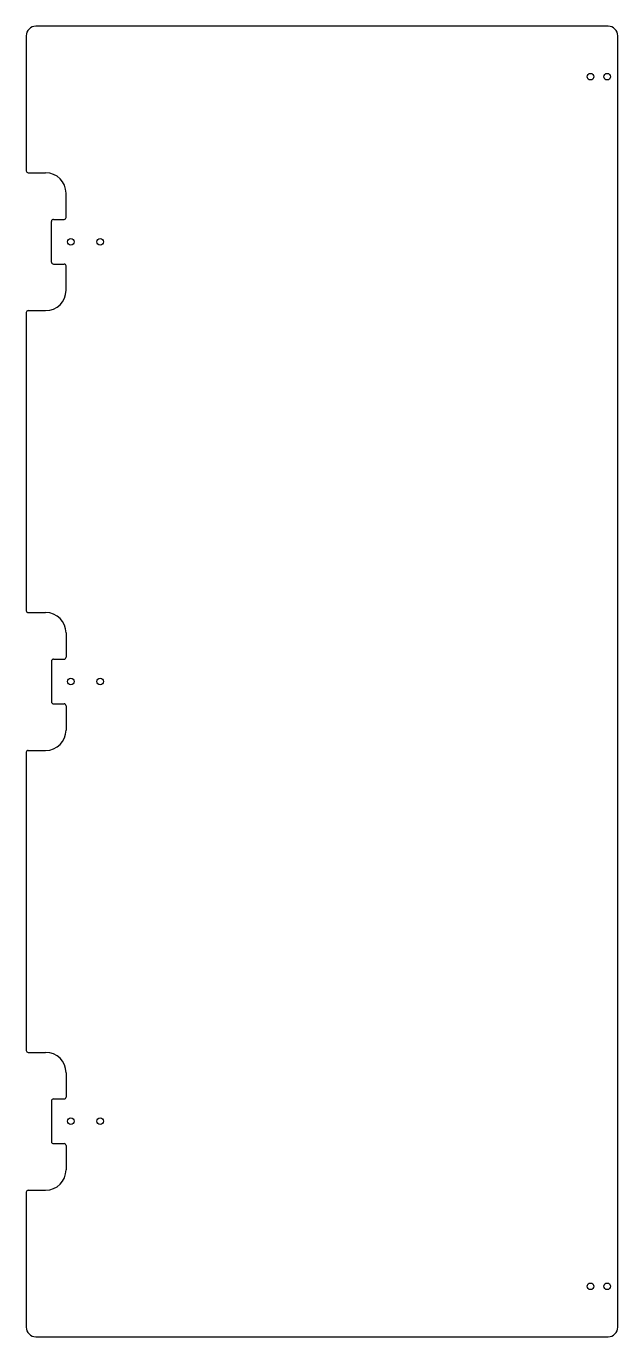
# Model space of a CAD drawing. Header units: millimetres. Extents: x -152 to 152, y -338 to 338.
import ezdxf

# ---------------------------------------------------------------- set-up
doc = ezdxf.new("R2010")
doc.units = ezdxf.units.MM

msp = doc.modelspace()

# ---------------------------------------------------------------- linework, layer by layer
at = {"color": 7, "linetype": 'Continuous', "lineweight": 25}
for p, q in [((147.25, 337.5), (-147.25, 337.5)), ((-152.25, 332.5), (-152.25, 263)), ((152.25, -332.5), (152.25, 332.5)), ((-151.25, 262), (-142.25, 262)), ((-131.75, 239), (-131.75, 251.5)), ((-139.25, 216), (-139.25, 237)), ((-138.25, 238), (-132.75, 238)), ((-138.25, 215), (-132.75, 215)), ((-131.75, 201.5), (-131.75, 214)), ((-152.25, 190), (-152.25, 36.5)), ((-151.25, 191), (-142.25, 191)), ((-151.25, 35.5), (-142.25, 35.5)), ((-131.75, 25), (-131.75, 12.5)), ((-139.25, 10.5), (-139.25, -10.5)), ((-138.25, 11.5), (-132.75, 11.5)), ((-138.25, -11.5), (-132.75, -11.5)), ((-131.75, -12.5), (-131.75, -25)), ((-152.25, -36.5), (-152.25, -190)), ((-151.25, -35.5), (-142.25, -35.5)), ((-151.25, -191), (-142.25, -191)), ((-131.75, -201.5), (-131.75, -214)), ((-139.25, -216), (-139.25, -237)), ((-138.25, -215), (-132.75, -215)), ((-138.25, -238), (-132.75, -238)), ((-131.75, -239), (-131.75, -251.5)), ((-152.25, -263), (-152.25, -332.5)), ((-151.25, -262), (-142.25, -262)), ((-147.25, -337.5), (147.25, -337.5))]:
    msp.add_line(p, q, dxfattribs=at)
for centre in [(138.25, 311.5), (146.75, 311.5), (-129.25, 226.5), (-114.25, 226.5), (-129.25, 0), (-114.25, 0), (-129.25, -226.5), (-114.25, -226.5), (138.25, -311.5), (146.75, -311.5)]:
    msp.add_circle(centre, 1.7, dxfattribs=at)
for centre, radius, start, end in [((-147.25, 332.5), 5, 90, 180), ((147.25, 332.5), 5, 0, 90), ((-151.25, 263), 1, 180, 270), ((-142.25, 251.5), 10.5, 0, 90), ((-138.25, 237), 1, 90, 180), ((-132.75, 239), 1, 270, 360), ((-138.25, 216), 1, 180, 270), ((-132.75, 214), 1, 0, 90), ((-142.25, 201.5), 10.5, 270, 0), ((-151.25, 190), 1, 90, 180), ((-151.25, 36.5), 1, 180, 270), ((-142.25, 25), 10.5, 0, 90), ((-138.25, 10.5), 1, 90, 180), ((-132.75, 12.5), 1, 270, 360), ((-138.25, -10.5), 1, 180, 270), ((-132.75, -12.5), 1, 0, 90), ((-142.25, -25), 10.5, 270, 0), ((-151.25, -36.5), 1, 90, 180), ((-151.25, -190), 1, 180, 270), ((-142.25, -201.5), 10.5, 0, 90), ((-138.25, -216), 1, 90, 180), ((-132.75, -214), 1, 270, 360), ((-138.25, -237), 1, 180, 270), ((-132.75, -239), 1, 0, 90), ((-142.25, -251.5), 10.5, 270, 0), ((-151.25, -263), 1, 90, 180), ((-147.25, -332.5), 5, 180, 270), ((147.25, -332.5), 5, 270, 0)]:
    msp.add_arc(centre, radius, start, end, dxfattribs=at)

doc.saveas('drawing.dxf')
